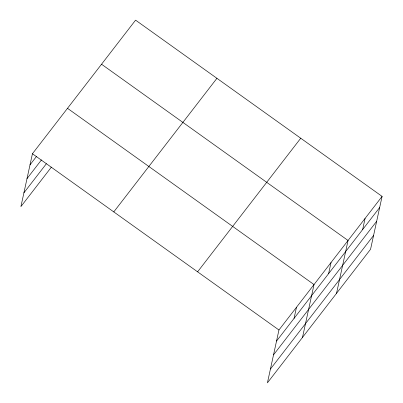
<?xml version="1.0" encoding="UTF-8"?>
<svg xmlns="http://www.w3.org/2000/svg" width="403" height="403" viewBox="0 0 403 403"><rect width="100%" height="100%" fill="white"/><g stroke="black" fill="none" stroke-linecap="round" stroke-linejoin="round"><path stroke-width="0.6" d="M382.094 196.397L278.947 329.992L267.421 382.85L370.569 249.256L382.094 196.397L135.579 20.15L32.431 153.745L20.906 206.603L51.403 167.104M294.059 318.385L296.482 307.282M302.492 337.427L314.018 284.568L67.502 108.321M328.616 273.627L331.034 262.529M336.53 293.344L348.056 240.485L101.541 64.238M362.655 229.544L365.073 218.441M30.008 164.847L36.492 156.455M27.006 178.625L41.494 159.865M23.913 192.825L46.4 163.694M113.782 211.907L216.93 78.313M197.596 271.829L300.744 138.234M276.529 341.094L379.671 207.5M273.521 354.872L376.669 221.277M270.428 369.072L373.571 235.478M32.431 153.745L278.947 329.992"/></g></svg>
